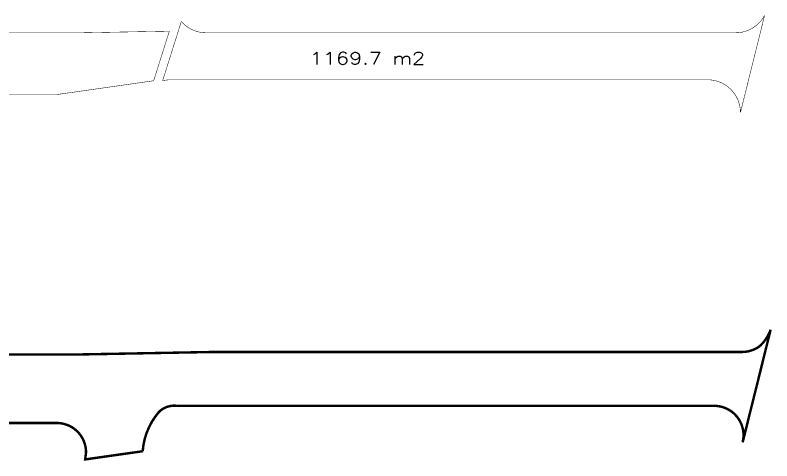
# Model space of a CAD drawing. Header units: millimetres. Extents: x 2417 to 3577, y 653 to 1650.
# Drawn here: x 2557.4 to 2712, y 1306.2 to 1397.2 of the extents above; entities that cross this region are included whole.
import ezdxf

# ---------------------------------------------------------------- set-up
doc = ezdxf.new("R2010")
doc.units = ezdxf.units.MM
doc.header["$MEASUREMENT"] = 0
doc.layers.add('Sup', color=1, linetype='Continuous')
doc.styles.add('SimplexDAM', font='simplex.shx', dxfattribs={"width": 0.75})

msp = doc.modelspace()

# ---------------------------------------------------------------- linework, layer by layer
at = {"color": 2, "const_width": 0.5}
msp.add_lwpolyline([(2460.001, 1327.934), (2449.169, 1313.934), (2565.857, 1313.934, -0.2307756), (2570.584, 1311.629, -0.167433), (2571.857, 1307.934), (2571.68, 1306.486), (2583.431, 1308.16, -0.1617306), (2586.731, 1316.16, -0.2338434), (2590.427, 1317.434), (2700.169, 1317.434, -0.2307763), (2704.896, 1315.13, -0.2307763), (2705.992, 1309.987), (2711.71, 1332.987, -0.1132374), (2709.583, 1329.708, -0.166936), (2705.887, 1328.434), (2597.69, 1328.434), (2570.774, 1327.934)], format="xyb", close=True, dxfattribs=at)
at = {"layer": 'Sup'}
msp.add_lwpolyline([(2591.314, 1395.935, 0.1, 0.1, 0), (2587.496, 1383.846, 0.1, 0.1, -0.060466), (2589.099, 1384.04, 0.1, 0.1, 0), (2698.842, 1384.041, 0.1, 0.1, -0.413832), (2705.542, 1377.35, 0.1, 0.1, 0), (2710.475, 1397.196, 0.1, 0.1, -0.2773497), (2704.559, 1393.641, 0.1, 0.1, 0), (2596.362, 1393.64, 0.1, 0.1, -0.2166279)], format="xyseb", close=True, dxfattribs=at)
at = {"layer": 'Sup', "const_width": 0.1}
msp.add_lwpolyline([(2585.674, 1383.843), (2588.873, 1393.974), (2570.932, 1393.64), (2459.989, 1393.64), (2449.49, 1381.04), (2566.011, 1381.04)], close=True, dxfattribs=at)

# ---------------------------------------------------------------- texts
at = {"layer": 'Sup', "style": 'SimplexDAM', "width": 1.25}
msp.add_text('1169.7 m2', height=2.5, dxfattribs=at).set_placement((2617.558, 1387.188))

doc.saveas('drawing.dxf')
